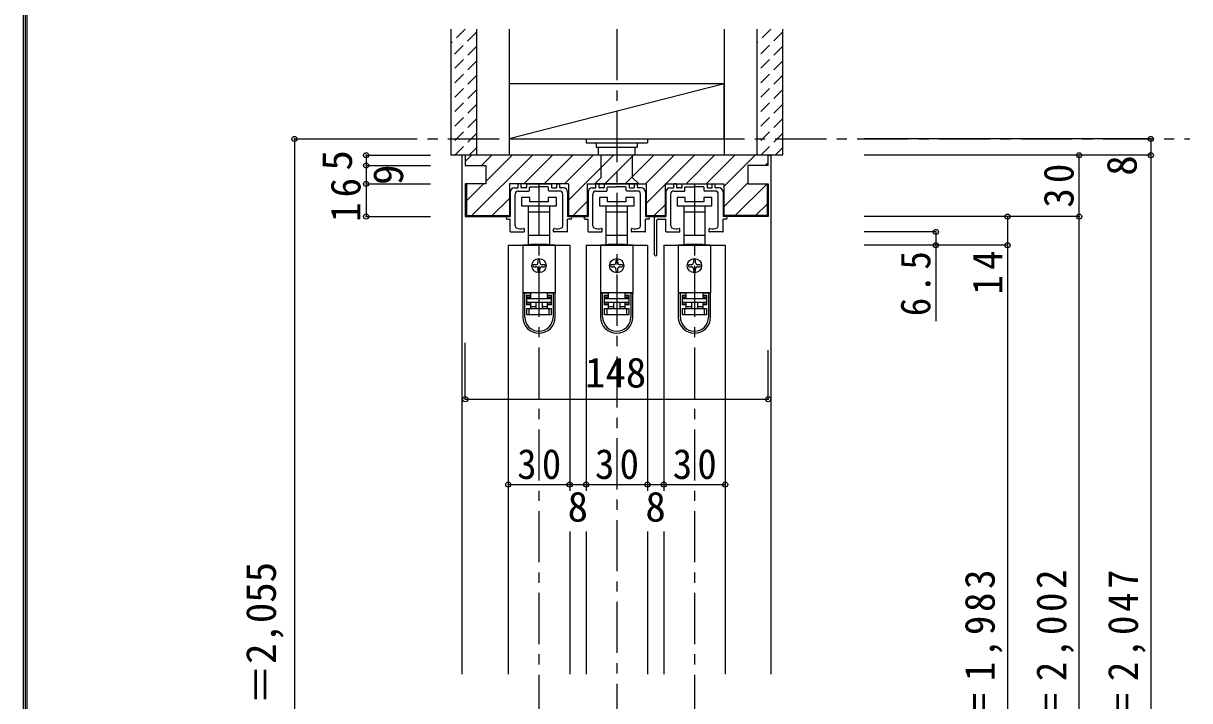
# Model space of a CAD drawing. Units: millimetres at full size, sheet at 1:5; details may follow other scales. Extents: x -973 to 977, y -718 to 696.
# Drawn here: x -973 to -403, y -331 to 0 of the extents above; entities that cross this region are included whole.
import ezdxf
from ezdxf.enums import TextEntityAlignment as Align

# ---------------------------------------------------------------- set-up
doc = ezdxf.new("R2010")
doc.units = ezdxf.units.MM
doc.header["$LTSCALE"] = 5
doc.header["$PDMODE"] = 32
doc.header["$PDSIZE"] = 2.5
doc.linetypes.add('CHAIN1', pattern=[8, 5, -1, 1, -1])
doc.linetypes.add('DASHED1', pattern=[1.8, 1.2, -0.6])
for name, color, linetype in [('0-1_通り芯', 4, 'CHAIN1'), ('0-2_柱', 7, 'Continuous'), ('0-3_仕上げ', 2, 'Continuous'), ('0-4_枠', 3, 'Continuous'), ('0-6_扉', 6, 'Continuous'), ('0-7_金物', 7, 'Continuous'), ('0-B_寸法', 7, 'Continuous'), ('0-C_ハッチ', 4, 'Continuous'), ('F-1_枠', 6, 'Continuous')]:
    doc.layers.add(name, color=color, linetype=linetype)
doc.styles.add('ＭＳ ゴシック', font='')
doc.styles.get('ＭＳ ゴシック').set_extended_font_data('MS Gothic')

# ---------------------------------------------------------------- blocks, each defined once
blk = doc.blocks.new('下荷重(戸車)')
at = {"layer": '0-7_金物'}
for p, q in [((8.5, 37.107), (4.5, 37.107)), ((-5.25, 30.107), (0, 30.107)), ((0, 30.107), (5.25, 30.107)), ((5.25, 30.107), (5.25, 33.107)), ((5.25, 18.507), (5.25, 30.107)), ((0, 18.507), (-5.25, 18.507)), ((-5.25, 18.507), (-5.25, 14.107)), ((5.25, 18.507), (0, 18.507)), ((5.25, 14.107), (5.25, 18.507)), ((7.9, 13.807), (-7.9, 13.807)), ((-7.9, 13.807), (-7.9, -9.493)), ((-5.25, 14.107), (-4, 14.107)), ((-4, 14.107), (-4, 13.807)), ((4, 14.107), (-4, 14.107)), ((4, 14.107), (5.25, 14.107)), ((4, 13.807), (4, 14.107)), ((7.9, 13.807), (7.9, -9.493)), ((-0.5, 6.307), (-0.5, 5.307)), ((0.5, 5.307), (0.5, 6.307)), ((-1.5, 4.307), (-2.5, 4.307)), ((-2.5, 3.307), (-1.5, 3.307)), ((-0.5, 2.307), (-0.5, 1.307)), ((0.5, 1.307), (0.5, 2.307)), ((2.5, 4.307), (1.5, 4.307)), ((1.5, 3.307), (2.5, 3.307)), ((7.9, -9.493), (-7.9, -9.493)), ((-7.9, -9.493), (-7.9, -9.593)), ((-6.9, -9.593), (-7.9, -9.593)), ((-7.9, -9.593), (-7.9, -21.293)), ((-4.2, -9.593), (-6.9, -9.593)), ((-6.9, -21.293), (-6.9, -9.593)), ((-6.1, -10.593), (-6.1, -15.293)), ((-6.1, -10.593), (-4.2, -10.593)), ((-4.9, -9.593), (-4.9, -9.493)), ((-4.2, -9.593), (-4.2, -10.593)), ((-4, -11.693), (-4, -9.493)), ((4, -9.493), (4, -11.693)), ((6.9, -9.593), (4.2, -9.593)), ((4.2, -10.593), (4.2, -9.593)), ((4.2, -11.593), (4.2, -10.593)), ((4.2, -10.593), (6.1, -10.593)), ((4.9, -9.493), (4.9, -9.593)), ((6.1, -15.293), (6.1, -10.593)), ((6.9, -9.593), (6.9, -21.293)), ((7.9, -9.593), (6.9, -9.593)), ((7.9, -9.493), (7.9, -9.593)), ((7.9, -21.293), (7.9, -9.593)), ((-6.1, -14.293), (-4.2, -14.293)), ((-4.2, -15.293), (-6.1, -15.293)), ((-5.9, -11.693), (-5.9, -12.193)), ((-4, -11.693), (-5.9, -11.693)), ((-5.9, -12.193), (5.9, -12.193)), ((-5.9, -14.193), (-5.9, -12.193)), ((5.9, -14.193), (-5.9, -14.193)), ((-4.2, -14.293), (-4.2, -15.293)), ((-4.2, -15.293), (-4.2, -17.193)), ((-4, -16.193), (-4, -14.193)), ((-1.5, -14.193), (-1.5, -17.193)), ((1.5, -14.193), (1.5, -17.193)), ((1.5, -16.193), (4, -16.193)), ((5.9, -11.693), (4, -11.693)), ((6.1, -11.593), (4.2, -11.593)), ((6.1, -15.293), (4.2, -15.293)), ((4.2, -17.193), (4.2, -15.293)), ((5.9, -12.193), (5.9, -11.693)), ((5.9, -12.193), (5.9, -14.193)), ((-5.9, -17.193), (-4.9, -17.193)), ((-4.9, -17.193), (4.9, -17.193)), ((-4.9, -17.193), (-4.9, -20.193)), ((4.9, -20.193), (-4.9, -20.193)), ((4.9, -17.193), (5.9, -17.193)), ((5.9, -17.193), (5.9, -20.193))]:
    blk.add_line(p, q, dxfattribs=at)
for points in [[(-8.5, 33.107), (0, 33.107), (8.5, 33.107), (8.5, 37.107)], [(4.5, 37.107), (4.5, 35.107), (-4.5, 35.107), (-4.5, 37.107), (-8.5, 37.107), (-8.5, 33.107)], [(-5.25, 33.107), (-5.25, 30.107), (-5.25, 18.507)], [(-4.2, -10.593), (-4.2, -11.593), (-6.1, -11.593)], [(-4, -17.193), (-4, -16.193), (-1.5, -16.193)], [(4, -14.193), (4, -16.193), (4, -17.193)], [(4.2, -15.293), (4.2, -14.293), (6.1, -14.293)], [(-4.9, -20.193), (-5.9, -20.193), (-5.9, -17.193)], [(5.9, -20.193), (4.9, -20.193), (4.9, -17.193)]]:
    blk.add_lwpolyline(points, dxfattribs=at)
blk.add_circle((0, 3.807), 3.5, dxfattribs=at)
for centre, radius, start, end in [((0, 6.307), 0.5, 90, 180), ((0, 6.307), 0.5, 0, 90), ((-2.5, 3.807), 0.5, 90, 180), ((-2.5, 3.807), 0.5, 180, 270), ((-1.5, 5.307), 1, 270, 0), ((-1.5, 2.307), 1, 0, 90), ((0, 1.307), 0.5, 180, 270), ((0, 1.307), 0.5, 270, 0), ((1.5, 5.307), 1, 180, 270), ((1.5, 2.307), 1, 90, 180), ((2.5, 3.807), 0.5, 0, 90), ((2.5, 3.807), 0.5, 270, 0), ((0, -21.293), 7.9, 180, 0), ((0, -21.293), 6.9, 180, 0)]:
    blk.add_arc(centre, radius, start, end, dxfattribs=at)
blk = doc.blocks.new('03')
at = {"layer": '0-B_寸法'}
for p, q in [((-11.079, 7.476), (-9.529, 7.476)), ((-9.229, 7.776), (-9.229, 9.176)), ((-9.229, 5.976), (-4.029, 5.976)), ((-8.029, 9.476), (-8.929, 9.476)), ((-7.729, 7.776), (-7.729, 9.176)), ((-5.529, 7.476), (-7.429, 7.476)), ((-5.229, 9.176), (-5.229, 7.776)), ((-4.929, 9.476), (6.771, 9.476)), ((-3.729, 6.276), (-3.729, 7.676)), ((-3.429, 7.976), (0.621, 7.976)), ((0.921, 8.276), (0.621, 7.976)), ((0.921, 8.276), (1.221, 7.976)), ((5.271, 7.976), (1.221, 7.976)), ((5.571, 6.276), (5.571, 7.676)), ((11.071, 5.976), (5.871, 5.976)), ((7.071, 9.176), (7.071, 7.776)), ((7.371, 7.476), (9.271, 7.476)), ((9.571, 7.776), (9.571, 9.176)), ((9.871, 9.476), (10.771, 9.476)), ((11.071, 7.776), (11.071, 9.176)), ((12.921, 7.476), (11.371, 7.476)), ((-13.079, 5.476), (-13.079, -6.524)), ((-10.679, -11.096), (-10.679, 4.476)), ((12.521, -11.096), (12.521, 4.476)), ((14.921, 5.476), (14.921, -6.524)), ((-18.679, -25.124), (-18.679, -7.024)), ((-18.179, -6.524), (-13.079, -6.524)), ((-17.479, -25.124), (-17.479, -8.224)), ((-16.979, -7.724), (-13.079, -7.724)), ((-13.079, -13.724), (-13.079, -7.724)), ((16.321, -6.524), (14.921, -6.524)), ((16.321, -7.724), (14.921, -7.724)), ((14.921, -13.724), (14.921, -7.724)), ((-12.779, -14.024), (-6.529, -14.024)), ((-6.229, -13.724), (-6.229, -12.649)), ((8.071, -13.724), (8.071, -12.649)), ((14.621, -14.024), (8.371, -14.024))]:
    blk.add_line(p, q, dxfattribs=at)
for centre, radius, start, end in [((-11.079, 5.476), 2, 90, 180), ((-9.229, 4.476), 1.5, 90, 180), ((-9.529, 7.776), 0.3, 270, 0), ((-8.929, 9.176), 0.3, 90, 180), ((-8.029, 9.176), 0.3, 0, 90), ((-7.429, 7.776), 0.3, 180, 270), ((-5.529, 7.776), 0.3, 270, 0), ((-4.929, 9.176), 0.3, 90, 180), ((-4.029, 6.276), 0.3, 270, 0), ((-3.429, 7.676), 0.3, 90, 180), ((5.271, 7.676), 0.3, 0, 90), ((5.871, 6.276), 0.3, 180, 270), ((6.771, 9.176), 0.3, 0, 90), ((7.371, 7.776), 0.3, 180, 270), ((9.271, 7.776), 0.3, 270, 0), ((9.871, 9.176), 0.3, 90, 180), ((10.771, 9.176), 0.3, 0, 90), ((11.371, 7.776), 0.3, 180, 270), ((11.071, 4.476), 1.5, 0, 90), ((12.921, 5.476), 2, 0, 90), ((-18.179, -7.024), 0.5, 90, 180), ((-16.979, -8.224), 0.5, 90, 180), ((-9.679, -11.096), 1, 180, 243.25632), ((11.521, -11.096), 1, 296.74368, 0), ((16.321, -7.124), 0.6, 0, 90), ((16.321, -7.124), 0.6, 270, 0), ((-12.779, -13.724), 0.3, 180, 270), ((-7.879, -7.524), 5, 243.25632, 284.75682), ((-6.529, -12.649), 0.3, 0, 104.75682), ((-6.529, -13.724), 0.3, 270, 0), ((8.371, -12.649), 0.3, 75.24318, 180), ((8.371, -13.724), 0.3, 180, 270), ((9.721, -7.524), 5, 255.24318, 296.74368), ((14.621, -13.724), 0.3, 270, 0), ((-18.079, -25.124), 0.6, 180, 0)]:
    blk.add_arc(centre, radius, start, end, dxfattribs=at)
blk = doc.blocks.new('02')
at = {"layer": '0-B_寸法'}
for p, q in [((-12, 6.623), (-10.45, 6.623)), ((-10.15, 6.923), (-10.15, 8.323)), ((-8.95, 8.623), (-9.85, 8.623)), ((-8.65, 6.923), (-8.65, 8.323)), ((-6.45, 6.623), (-8.35, 6.623)), ((-6.15, 8.323), (-6.15, 6.923)), ((-5.85, 8.623), (5.85, 8.623)), ((-4.65, 5.423), (-4.65, 6.823)), ((-4.35, 7.123), (-0.3, 7.123)), ((0, 7.423), (-0.3, 7.123)), ((0, 7.423), (0.3, 7.123)), ((4.35, 7.123), (0.3, 7.123)), ((4.65, 5.423), (4.65, 6.823)), ((6.15, 8.323), (6.15, 6.923)), ((6.45, 6.623), (8.35, 6.623)), ((8.65, 6.923), (8.65, 8.323)), ((8.95, 8.623), (9.85, 8.623)), ((10.15, 6.923), (10.15, 8.323)), ((12, 6.623), (10.45, 6.623)), ((-14, 4.623), (-14, -7.377)), ((-11.6, -11.949), (-11.6, 3.623)), ((-10.15, 5.123), (-4.95, 5.123)), ((10.15, 5.123), (4.95, 5.123)), ((11.6, -11.949), (11.6, 3.623)), ((14, 4.623), (14, -7.377)), ((-15.4, -7.377), (-14, -7.377)), ((-15.4, -8.577), (-14, -8.577)), ((-14, -14.577), (-14, -8.577)), ((15.4, -7.377), (14, -7.377)), ((15.4, -8.577), (14, -8.577)), ((14, -14.577), (14, -8.577)), ((-13.7, -14.877), (-7.45, -14.877)), ((-7.15, -14.577), (-7.15, -13.502)), ((7.15, -14.577), (7.15, -13.502)), ((13.7, -14.877), (7.45, -14.877))]:
    blk.add_line(p, q, dxfattribs=at)
for centre, radius, start, end in [((-12, 4.623), 2, 90, 180), ((-10.45, 6.923), 0.3, 270, 0), ((-9.85, 8.323), 0.3, 90, 180), ((-8.95, 8.323), 0.3, 0, 90), ((-8.35, 6.923), 0.3, 180, 270), ((-6.45, 6.923), 0.3, 270, 0), ((-5.85, 8.323), 0.3, 90, 180), ((-4.35, 6.823), 0.3, 90, 180), ((4.35, 6.823), 0.3, 0, 90), ((5.85, 8.323), 0.3, 0, 90), ((6.45, 6.923), 0.3, 180, 270), ((8.35, 6.923), 0.3, 270, 0), ((8.95, 8.323), 0.3, 90, 180), ((9.85, 8.323), 0.3, 0, 90), ((10.45, 6.923), 0.3, 180, 270), ((12, 4.623), 2, 0, 90), ((-10.15, 3.623), 1.5, 90, 180), ((-4.95, 5.423), 0.3, 270, 0), ((4.95, 5.423), 0.3, 180, 270), ((10.15, 3.623), 1.5, 0, 90), ((-15.4, -7.977), 0.6, 90, 180), ((-15.4, -7.977), 0.6, 180, 270), ((15.4, -7.977), 0.6, 0, 90), ((15.4, -7.977), 0.6, 270, 0), ((-13.7, -14.577), 0.3, 180, 270), ((-10.6, -11.949), 1, 180, 243.25632), ((-8.8, -8.377), 5, 243.25632, 284.75682), ((-7.45, -13.502), 0.3, 0, 104.75682), ((-7.45, -14.577), 0.3, 270, 0), ((7.45, -13.502), 0.3, 75.24318, 180), ((7.45, -14.577), 0.3, 180, 270), ((8.8, -8.377), 5, 255.24318, 296.74368), ((10.6, -11.949), 1, 296.74368, 0), ((13.7, -14.577), 0.3, 270, 0)]:
    blk.add_arc(centre, radius, start, end, dxfattribs=at)

msp = doc.modelspace()

# ---------------------------------------------------------------- linework, layer by layer
at = {"layer": '0-1_通り芯'}
for p, q in [((-683.347, -2.5), (-683.347, -577.5)), ((-805.847, -56.151), (-403.347, -56.151)), ((-721.347, -78.151), (-721.347, -567.5)), ((-645.347, -78.151), (-645.347, -567.5))]:
    msp.add_line(p, q, dxfattribs=at)
at = {"layer": '0-2_柱'}
for p, q in [((-630.847, -29.151), (-735.847, -56.151)), ((-735.847, -29.151), (-735.847, -56.151)), ((-630.847, -29.151), (-735.847, -29.151))]:
    msp.add_line(p, q, dxfattribs=at)
msp.add_lwpolyline([(-735.847, -56.151), (-630.847, -56.151), (-630.847, -29.151)], dxfattribs=at)
at = {"layer": '0-3_仕上げ'}
for p, q in [((-764.347, -2.5), (-764.347, -64.151)), ((-751.847, -2.5), (-751.847, -64.151)), ((-735.847, -2.5), (-735.847, -64.151)), ((-630.847, -2.5), (-630.847, -64.151)), ((-614.847, -2.5), (-614.847, -64.151)), ((-602.347, -2.5), (-602.347, -64.151)), ((-751.847, -64.151), (-764.347, -64.151)), ((-735.847, -64.151), (-751.847, -64.151)), ((-614.847, -64.151), (-630.847, -64.151)), ((-602.347, -64.151), (-614.847, -64.151))]:
    msp.add_line(p, q, dxfattribs=at)
at = {"layer": '0-4_枠', "color": 4}
for p, q in [((-757.347, -64.151), (-758.847, -64.151)), ((-758.847, -317.826), (-758.847, -64.151)), ((-609.347, -64.151), (-607.847, -64.151)), ((-607.847, -317.826), (-607.847, -64.151))]:
    msp.add_line(p, q, dxfattribs=at)
at = {"layer": '0-4_枠'}
for p, q in [((-609.347, -64.151), (-757.347, -64.151)), ((-757.347, -64.151), (-757.347, -69.151)), ((-691.095, -64.151), (-691.095, -75.237)), ((-675.595, -75.237), (-675.595, -64.151)), ((-609.347, -69.151), (-609.347, -64.151)), ((-757.347, -69.151), (-747.347, -69.151)), ((-747.347, -69.151), (-747.347, -78.151)), ((-619.347, -69.151), (-619.347, -78.151)), ((-609.347, -69.151), (-619.347, -69.151)), ((-757.347, -78.151), (-757.347, -94.151)), ((-747.347, -78.151), (-757.347, -78.151)), ((-756.847, -78.151), (-756.847, -93.651)), ((-706.947, -78.151), (-735.747, -78.151)), ((-735.747, -78.151), (-735.747, -94.151)), ((-706.947, -78.151), (-706.947, -94.151)), ((-697.747, -78.151), (-668.947, -78.151)), ((-697.747, -78.151), (-697.747, -94.151)), ((-691.095, -75.237), (-693.945, -77.951)), ((-693.945, -77.951), (-672.745, -77.951)), ((-693.945, -78.151), (-693.945, -77.951)), ((-672.745, -77.951), (-675.595, -75.237)), ((-672.745, -77.951), (-672.745, -78.151)), ((-668.947, -78.151), (-668.947, -94.151)), ((-659.747, -78.151), (-630.947, -78.151)), ((-659.747, -78.151), (-659.747, -94.151)), ((-630.947, -78.151), (-630.947, -94.151)), ((-619.347, -78.151), (-609.347, -78.151)), ((-609.847, -78.151), (-609.847, -93.651)), ((-609.347, -78.151), (-609.347, -94.151)), ((-757.347, -94.151), (-735.747, -94.151)), ((-756.847, -93.651), (-735.747, -93.651)), ((-706.947, -93.651), (-697.747, -93.651)), ((-706.947, -94.151), (-697.747, -94.151)), ((-668.947, -93.651), (-659.747, -93.651)), ((-668.947, -94.151), (-659.747, -94.151)), ((-609.847, -93.651), (-630.947, -93.651)), ((-609.347, -94.151), (-630.947, -94.151))]:
    msp.add_line(p, q, dxfattribs=at)
at = {"layer": '0-6_扉'}
for p, q in [((-736.347, -108.151), (-736.347, -317.826)), ((-698.347, -108.151), (-698.347, -228.151)), ((-660.347, -108.151), (-630.347, -108.151)), ((-660.347, -108.151), (-660.347, -228.151)), ((-630.347, -108.151), (-630.347, -317.826)), ((-706.347, -248.151), (-706.347, -317.826)), ((-698.347, -248.151), (-698.347, -317.826)), ((-668.347, -248.151), (-668.347, -317.826)), ((-660.347, -248.151), (-660.347, -317.826))]:
    msp.add_line(p, q, dxfattribs=at)
for points in [[(-736.347, -108.151), (-706.347, -108.151), (-706.347, -228.151)], [(-698.347, -108.151), (-668.347, -108.151), (-668.347, -228.151)]]:
    msp.add_lwpolyline(points, dxfattribs=at)
at = {"layer": '0-7_金物'}
for p, q in [((-668.347, -56.151), (-668.347, -58.151)), ((-693.347, -58.151), (-693.347, -60.151)), ((-693.347, -60.151), (-673.347, -60.151)), ((-692.347, -60.151), (-692.347, -64.151)), ((-674.347, -64.151), (-674.347, -60.151)), ((-673.347, -58.151), (-673.347, -60.151))]:
    msp.add_line(p, q, dxfattribs=at)
msp.add_lwpolyline([(-698.347, -56.151), (-698.347, -58.151), (-668.347, -58.151)], dxfattribs=at)
at = {"layer": '0-B_寸法', "color": 4}
for p, q in [((-840.847, -56.151), (-805.847, -56.151)), ((-840.847, -56.151), (-840.847, -567.5)), ((-422.347, -56.151), (-562.347, -56.151)), ((-422.347, -56.151), (-422.347, -64.151)), ((-805.847, -64.151), (-774.347, -64.151)), ((-805.847, -64.151), (-805.847, -69.151)), ((-422.347, -64.151), (-562.347, -64.151)), ((-457.347, -567.5), (-457.347, -64.151)), ((-422.347, -64.151), (-422.347, -555.5)), ((-805.847, -69.151), (-774.347, -69.151)), ((-805.847, -69.151), (-805.847, -78.151)), ((-805.847, -78.151), (-774.347, -78.151)), ((-805.847, -78.151), (-805.847, -94.151)), ((-805.847, -94.151), (-774.347, -94.151)), ((-457.347, -94.151), (-562.347, -94.151)), ((-492.347, -94.151), (-492.347, -547.5)), ((-527.347, -101.651), (-562.347, -101.651)), ((-527.347, -101.651), (-527.347, -145.229)), ((-492.347, -108.151), (-562.347, -108.151)), ((-757.347, -183.455), (-757.347, -155.897)), ((-609.347, -183.455), (-609.347, -159.397)), ((-757.347, -183.455), (-609.347, -183.455)), ((-736.347, -225.151), (-706.347, -225.151)), ((-706.347, -225.151), (-698.347, -225.151)), ((-698.347, -225.151), (-668.347, -225.151)), ((-668.347, -225.151), (-660.347, -225.151)), ((-660.347, -225.151), (-630.347, -225.151))]:
    msp.add_line(p, q, dxfattribs=at)
at = {"layer": '0-B_寸法'}
for p in [(-840.847, -56.151), (-422.347, -56.151), (-805.847, -64.151), (-805.847, -69.151), (-457.347, -64.151), (-422.347, -64.151), (-805.847, -78.151), (-805.847, -94.151), (-492.347, -94.151), (-457.347, -94.151), (-527.347, -101.651), (-527.347, -108.151), (-492.347, -108.151), (-757.347, -183.455), (-609.347, -183.455), (-736.347, -225.151), (-706.347, -225.151), (-698.347, -225.151), (-668.347, -225.151), (-660.347, -225.151), (-630.347, -225.151)]:
    msp.add_point(p, dxfattribs=at)
at = {"layer": '0-C_ハッチ', "linetype": 'DASHED1'}
for p, q in [((-757.485, -2.5), (-764.347, -9.362)), ((-752.065, -4.151), (-764.347, -16.433)), ((-607.985, -2.5), (-614.847, -9.362)), ((-602.347, -3.933), (-614.847, -16.433)), ((-751.847, -11.004), (-764.347, -23.504)), ((-602.347, -11.004), (-614.847, -23.504)), ((-751.847, -18.075), (-764.347, -30.575)), ((-602.347, -18.075), (-614.847, -30.575)), ((-751.847, -25.147), (-764.347, -37.647)), ((-602.347, -25.147), (-614.847, -37.647)), ((-751.847, -32.218), (-764.347, -44.718)), ((-602.347, -32.218), (-614.847, -44.718)), ((-751.847, -39.289), (-764.347, -51.789)), ((-602.347, -39.289), (-614.847, -51.789)), ((-751.847, -46.36), (-764.347, -58.86)), ((-602.347, -46.36), (-614.847, -58.86)), ((-751.847, -53.431), (-762.567, -64.151)), ((-602.347, -53.431), (-613.067, -64.151)), ((-751.847, -60.502), (-755.496, -64.151)), ((-602.347, -60.502), (-605.996, -64.151))]:
    msp.add_line(p, q, dxfattribs=at)
at = {"layer": '0-C_ハッチ'}
for p, q in [((-757.347, -67.212), (-754.286, -64.151)), ((-754.087, -93.651), (-724.587, -64.151)), ((-749.386, -69.151), (-744.386, -64.151)), ((-747.347, -77.011), (-734.487, -64.151)), ((-728.688, -78.151), (-714.688, -64.151)), ((-718.788, -78.151), (-704.788, -64.151)), ((-708.889, -78.151), (-694.889, -64.151)), ((-706.947, -86.109), (-684.99, -64.151)), ((-689.09, -78.151), (-675.09, -64.151)), ((-679.191, -78.151), (-665.191, -64.151)), ((-669.291, -78.151), (-655.291, -64.151)), ((-659.392, -78.151), (-645.392, -64.151)), ((-649.492, -78.151), (-635.492, -64.151)), ((-639.593, -78.151), (-625.593, -64.151)), ((-630.948, -79.406), (-615.693, -64.151)), ((-610.794, -69.151), (-609.347, -67.705)), ((-756.847, -86.511), (-748.487, -78.151)), ((-668.948, -87.708), (-659.748, -78.508)), ((-630.948, -89.306), (-619.347, -77.705)), ((-625.394, -93.651), (-609.894, -78.151)), ((-744.188, -93.651), (-735.747, -85.21)), ((-704.59, -93.651), (-697.748, -86.809)), ((-664.993, -93.651), (-659.749, -88.407)), ((-615.495, -93.651), (-609.847, -88.004))]:
    msp.add_line(p, q, dxfattribs=at)
at = {"layer": 'F-1_枠'}
for p, q in [((-973.347, 695.833), (-973.347, -700.833)), ((-972.514, 695.833), (-972.514, -700.833)), ((-971.68, 695.833), (-971.68, -700.833))]:
    msp.add_line(p, q, dxfattribs=at)

# ---------------------------------------------------------------- block references
at = {"layer": '0-7_金物'}
for name, p in [('02', (-721.347, -86.774)), ('02', (-683.347, -86.774)), ('03', (-646.268, -87.628)), ('下荷重(戸車)', (-721.347, -121.958)), ('下荷重(戸車)', (-683.347, -121.958)), ('下荷重(戸車)', (-645.347, -121.958))]:
    msp.add_blockref(name, p, dxfattribs=at)

# ---------------------------------------------------------------- texts
at = {"layer": '0-B_寸法', "style": 'ＭＳ ゴシック'}
for s, p in [('5', (-808.347, -71.651)), ('8', (-424.847, -74.151)), ('9', (-783.347, -78.651)), ('ＲＯＨ＝2,055', (-845.488, -392.826))]:
    msp.add_text(s, height=14.66, rotation=90, dxfattribs=at).set_placement(p, align=Align.BOTTOM_LEFT)
for s, p in [('148', (-698.847, -182.073)), ('8', (-707.347, -247.651)), ('8', (-669.347, -247.651))]:
    msp.add_text(s, height=14.66, dxfattribs=at).set_placement(p, align=Align.BOTTOM_LEFT)
at = {"layer": '0-B_寸法', "char_height": 14.66, "attachment_point": 7, "rotation": 90, "style": 'ＭＳ ゴシック'}
for s, insert in [('\\T1.27;\\W0.95;30', (-459.847, -89.776)), ('\\T1.27;\\W0.95;16', (-808.347, -96.776)), ('\\T1.27;\\W0.9;6.5', (-529.847, -142.832)), ('\\T1.27;\\W0.95;14', (-494.847, -132.271)), ('\\T1.19;\\W0.95;ＤＨ＝1,983', (-494.847, -389.076)), ('\\T1.19;\\W0.95;枠内＝2,002', (-459.847, -389.076)), ('\\T1.19;\\W0.95;枠外＝2,047', (-424.847, -389.076))]:
    msp.add_mtext(s, dxfattribs=dict(at, insert=insert))
at = {"layer": '0-B_寸法', "char_height": 14.66, "attachment_point": 7, "style": 'ＭＳ ゴシック'}
for insert in [(-731.972, -222.651), (-693.972, -222.651), (-655.972, -222.651)]:
    msp.add_mtext('\\T1.27;\\W0.95;30', dxfattribs=dict(at, insert=insert))

doc.saveas('drawing.dxf')
